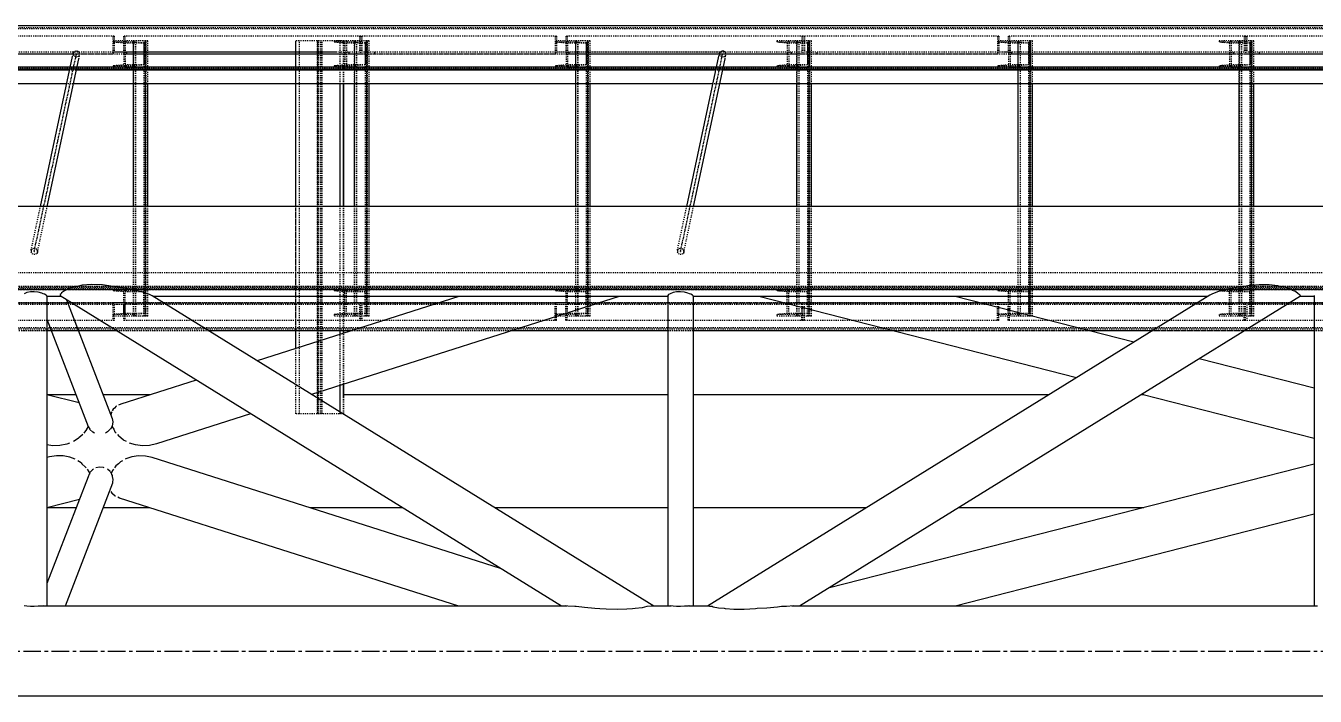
# Model space of a CAD drawing. Header units: millimetres. Extents: x 5143 to 30813, y 232 to 21408.
# Drawn here: x 10963 to 11544, y 17270 to 17572 of the extents above; entities that cross this region are included whole.
import ezdxf

# ---------------------------------------------------------------- set-up
doc = ezdxf.new("R2010")
doc.units = ezdxf.units.MM
doc.header["$LTSCALE"] = 0.25
for name, pattern in [('CENTER', [50.8, 31.75, -6.35, 6.35, -6.35]), ('XKITLINE00', [0]), ('XKITLINE02', [4, 2, -2]), ('XKITLINE03', [6, 3, -1, 1, -1])]:
    doc.linetypes.add(name, pattern=pattern)

msp = doc.modelspace()

# ---------------------------------------------------------------- linework, layer by layer
at = {"color": 7, "linetype": 'XKITLINE00'}
for p, q in [((11653.38, 17571.87), (10481.36, 17571.87)), ((10969.84, 17490.57), (10984.28, 17558.06)), ((10972.89, 17490.57), (10987.08, 17556.93)), ((11260.84, 17490.57), (11275.26, 17558.13)), ((11263.88, 17490.57), (11278.06, 17556.99)), ((10982.96, 17551.87), (10695.01, 17551.87)), ((11273.93, 17551.87), (10986, 17551.87)), ((11564.9, 17551.87), (11276.97, 17551.87)), ((10981.63, 17545.67), (10693.69, 17545.67)), ((11272.6, 17545.67), (10984.67, 17545.67)), ((11011.65, 17490.57), (11011.65, 17545.67)), ((11017.13, 17490.57), (11017.13, 17545.67)), ((11018.22, 17490.57), (11018.22, 17545.67)), ((11084.78, 17490.57), (11084.78, 17545.67)), ((11104.7, 17490.57), (11104.7, 17545.67)), ((11104.79, 17490.57), (11104.79, 17545.67)), ((11106.34, 17490.57), (11106.34, 17545.67)), ((11106.43, 17490.57), (11106.43, 17545.67)), ((11111.23, 17490.57), (11111.23, 17545.67)), ((11116.71, 17490.57), (11116.71, 17545.67)), ((11117.8, 17490.57), (11117.8, 17545.67)), ((11210.82, 17490.57), (11210.82, 17545.67)), ((11216.3, 17490.57), (11216.3, 17545.67)), ((11217.39, 17490.57), (11217.39, 17545.67)), ((11563.58, 17545.67), (11275.65, 17545.67)), ((11310.41, 17490.57), (11310.41, 17545.67)), ((11315.88, 17490.57), (11315.88, 17545.67)), ((11316.97, 17490.57), (11316.97, 17545.67)), ((11409.99, 17490.57), (11409.99, 17545.67)), ((11415.47, 17490.57), (11415.47, 17545.67)), ((11416.56, 17490.57), (11416.56, 17545.67)), ((11509.58, 17490.57), (11509.58, 17545.67)), ((11515.06, 17490.57), (11515.06, 17545.67)), ((11516.15, 17490.57), (11516.15, 17545.67)), ((10974.75, 17434.47), (10972.73, 17434.47)), ((11004.16, 17434.47), (10986.95, 17434.47)), ((11109.47, 17434.47), (11045.65, 17434.47)), ((11084.78, 17426.61), (11084.78, 17434.47)), ((11104.7, 17432.96), (11104.7, 17434.47)), ((11104.79, 17432.98), (11104.79, 17434.47)), ((11106.34, 17433.48), (11106.34, 17434.47)), ((11106.43, 17433.51), (11106.43, 17434.47)), ((11252.32, 17434.47), (11181.66, 17434.47)), ((11353.89, 17434.47), (11263.72, 17434.47)), ((11470.39, 17434.47), (11442.33, 17434.47)), ((11543.31, 17434.47), (11511.88, 17434.47)), ((11104.7, 17397.95), (11104.7, 17409.97)), ((11104.79, 17397.89), (11104.79, 17410)), ((11106.34, 17404.53), (11106.34, 17410.49)), ((11106.43, 17404.77), (11106.43, 17410.52))]:
    msp.add_line(p, q, dxfattribs=at)
at = {"color": 3, "linetype": 'XKITLINE02'}
for p, q in [((11653.17, 17570.49), (10481.46, 17570.49)), ((11653.86, 17571.02), (10482.26, 17571.02)), ((11002.97, 17567.16), (10914.8, 17567.16)), ((11002.35, 17567.16), (11002.35, 17559.16)), ((11017.13, 17565.17), (11002.55, 17565.17)), ((11002.55, 17565.17), (11002.55, 17564.49)), ((11007.33, 17564.11), (11002.55, 17564.49)), ((11011.65, 17564.49), (11002.55, 17564.49)), ((11002.97, 17567.16), (11002.97, 17559.96)), ((11113.97, 17567.16), (11007.24, 17567.16)), ((11007.24, 17567.16), (11007.24, 17559.96)), ((11007.33, 17564.11), (11007.33, 17554.24)), ((11016.43, 17564.11), (11007.33, 17564.11)), ((11007.77, 17567.16), (11007.77, 17559.16)), ((11008.03, 17565.17), (11008.03, 17553.17)), ((11011.65, 17565.17), (11011.65, 17564.49)), ((11011.65, 17545.67), (11011.65, 17565.17)), ((11018.22, 17565.17), (11011.65, 17565.17)), ((11016.43, 17564.11), (11011.65, 17564.49)), ((11011.71, 17441.17), (11011.71, 17565.17)), ((11012.68, 17441.17), (11012.68, 17565.17)), ((11012.74, 17441.17), (11012.74, 17565.17)), ((11016.43, 17564.11), (11016.43, 17554.24)), ((11016.52, 17441.17), (11016.52, 17565.17)), ((11017.13, 17565.17), (11017.13, 17553.17)), ((11017.13, 17545.67), (11017.13, 17565.17)), ((11017.42, 17441.17), (11017.42, 17565.17)), ((11018.22, 17545.67), (11018.22, 17565.17)), ((11106.43, 17565.17), (11084.78, 17565.17)), ((11084.78, 17545.67), (11084.78, 17565.17)), ((11084.87, 17397.18), (11084.87, 17565.17)), ((11086.42, 17397.18), (11086.42, 17565.17)), ((11086.51, 17397.18), (11086.51, 17565.17)), ((11094.51, 17397.18), (11094.51, 17565.17)), ((11095.16, 17397.18), (11095.16, 17565.17)), ((11096.05, 17397.18), (11096.05, 17565.17)), ((11096.7, 17397.18), (11096.7, 17565.17)), ((11116.71, 17565.17), (11102.14, 17565.17)), ((11102.14, 17565.17), (11102.14, 17564.49)), ((11106.92, 17564.11), (11102.14, 17564.49)), ((11111.23, 17564.49), (11102.14, 17564.49)), ((11104.7, 17545.67), (11104.7, 17565.17)), ((11104.79, 17545.67), (11104.79, 17565.17)), ((11106.34, 17545.67), (11106.34, 17565.17)), ((11106.43, 17545.67), (11106.43, 17565.17)), ((11106.92, 17564.11), (11106.92, 17554.24)), ((11116.01, 17564.11), (11106.92, 17564.11)), ((11107.62, 17565.17), (11107.62, 17553.17)), ((11111.23, 17545.67), (11111.23, 17565.17)), ((11117.8, 17565.17), (11111.23, 17565.17)), ((11111.23, 17565.17), (11111.23, 17564.49)), ((11116.01, 17564.11), (11111.23, 17564.49)), ((11111.3, 17441.17), (11111.3, 17565.17)), ((11112.26, 17441.17), (11112.26, 17565.17)), ((11112.33, 17441.17), (11112.33, 17565.17)), ((11113.45, 17567.16), (11113.45, 17559.96)), ((11113.97, 17567.16), (11113.97, 17559.16)), ((11202.15, 17567.16), (11113.97, 17567.16)), ((11113.97, 17567.16), (11113.97, 17559.16)), ((11114.6, 17567.16), (11114.6, 17559.96)), ((11116.01, 17564.11), (11116.01, 17554.24)), ((11116.11, 17441.17), (11116.11, 17565.17)), ((11116.71, 17545.67), (11116.71, 17565.17)), ((11116.71, 17565.17), (11116.71, 17553.17)), ((11117.01, 17441.17), (11117.01, 17565.17)), ((11117.8, 17545.67), (11117.8, 17565.17)), ((11201.52, 17567.16), (11201.52, 17559.16)), ((11216.3, 17565.17), (11201.73, 17565.17)), ((11201.73, 17565.17), (11201.73, 17564.49)), ((11206.51, 17564.11), (11201.73, 17564.49)), ((11210.82, 17564.49), (11201.73, 17564.49)), ((11202.15, 17567.16), (11202.15, 17559.96)), ((11313.15, 17567.16), (11206.41, 17567.16)), ((11206.41, 17567.16), (11206.41, 17559.96)), ((11206.51, 17564.11), (11206.51, 17554.24)), ((11215.6, 17564.11), (11206.51, 17564.11)), ((11206.94, 17567.16), (11206.94, 17559.16)), ((11207.2, 17565.17), (11207.2, 17553.17)), ((11210.82, 17545.67), (11210.82, 17565.17)), ((11217.39, 17565.17), (11210.82, 17565.17)), ((11210.82, 17565.17), (11210.82, 17564.49)), ((11215.6, 17564.11), (11210.82, 17564.49)), ((11210.88, 17441.17), (11210.88, 17565.17)), ((11211.85, 17441.17), (11211.85, 17565.17)), ((11211.91, 17441.17), (11211.91, 17565.17)), ((11215.6, 17564.11), (11215.6, 17554.24)), ((11215.7, 17441.17), (11215.7, 17565.17)), ((11216.3, 17545.67), (11216.3, 17565.17)), ((11216.3, 17565.17), (11216.3, 17553.17)), ((11216.59, 17441.17), (11216.59, 17565.17)), ((11217.39, 17545.67), (11217.39, 17565.17)), ((11315.88, 17565.17), (11301.31, 17565.17)), ((11301.31, 17565.17), (11301.31, 17564.49)), ((11306.09, 17564.11), (11301.31, 17564.49)), ((11310.41, 17564.49), (11301.31, 17564.49)), ((11306.09, 17564.11), (11306.09, 17554.24)), ((11315.19, 17564.11), (11306.09, 17564.11)), ((11306.79, 17565.17), (11306.79, 17553.17)), ((11310.41, 17545.67), (11310.41, 17565.17)), ((11316.97, 17565.17), (11310.41, 17565.17)), ((11310.41, 17565.17), (11310.41, 17564.49)), ((11315.19, 17564.11), (11310.41, 17564.49)), ((11310.47, 17441.17), (11310.47, 17565.17)), ((11311.44, 17441.17), (11311.44, 17565.17)), ((11311.5, 17441.17), (11311.5, 17565.17)), ((11312.62, 17567.16), (11312.62, 17559.96)), ((11401.32, 17567.16), (11313.15, 17567.16)), ((11313.15, 17567.16), (11313.15, 17559.16)), ((11313.15, 17567.16), (11313.15, 17559.16)), ((11313.77, 17567.16), (11313.77, 17559.96)), ((11315.19, 17564.11), (11315.19, 17554.24)), ((11315.28, 17441.17), (11315.28, 17565.17)), ((11315.88, 17545.67), (11315.88, 17565.17)), ((11315.88, 17565.17), (11315.88, 17553.17)), ((11316.18, 17441.17), (11316.18, 17565.17)), ((11316.97, 17545.67), (11316.97, 17565.17)), ((11400.69, 17567.16), (11400.69, 17559.16)), ((11415.47, 17565.17), (11400.9, 17565.17)), ((11400.9, 17565.17), (11400.9, 17564.49)), ((11405.68, 17564.11), (11400.9, 17564.49)), ((11409.99, 17564.49), (11400.9, 17564.49)), ((11401.32, 17567.16), (11401.32, 17559.96)), ((11512.32, 17567.16), (11405.58, 17567.16)), ((11405.58, 17567.16), (11405.58, 17559.96)), ((11405.68, 17564.11), (11405.68, 17554.24)), ((11414.77, 17564.11), (11405.68, 17564.11)), ((11406.11, 17567.16), (11406.11, 17559.16)), ((11406.37, 17565.17), (11406.37, 17553.17)), ((11409.99, 17545.67), (11409.99, 17565.17)), ((11416.56, 17565.17), (11409.99, 17565.17)), ((11409.99, 17565.17), (11409.99, 17564.49)), ((11414.77, 17564.11), (11409.99, 17564.49)), ((11410.05, 17441.17), (11410.05, 17565.17)), ((11411.02, 17441.17), (11411.02, 17565.17)), ((11411.08, 17441.17), (11411.08, 17565.17)), ((11414.77, 17564.11), (11414.77, 17554.24)), ((11414.87, 17441.17), (11414.87, 17565.17)), ((11415.47, 17545.67), (11415.47, 17565.17)), ((11415.47, 17565.17), (11415.47, 17553.17)), ((11415.77, 17441.17), (11415.77, 17565.17)), ((11416.56, 17545.67), (11416.56, 17565.17)), ((11515.06, 17565.17), (11500.48, 17565.17)), ((11500.48, 17565.17), (11500.48, 17564.49)), ((11505.26, 17564.11), (11500.48, 17564.49)), ((11509.58, 17564.49), (11500.48, 17564.49)), ((11505.26, 17564.11), (11505.26, 17554.24)), ((11514.36, 17564.11), (11505.26, 17564.11)), ((11505.96, 17565.17), (11505.96, 17553.17)), ((11509.58, 17545.67), (11509.58, 17565.17)), ((11516.15, 17565.17), (11509.58, 17565.17)), ((11509.58, 17565.17), (11509.58, 17564.49)), ((11514.36, 17564.11), (11509.58, 17564.49)), ((11509.64, 17441.17), (11509.64, 17565.17)), ((11510.61, 17441.17), (11510.61, 17565.17)), ((11510.67, 17441.17), (11510.67, 17565.17)), ((11511.79, 17567.16), (11511.79, 17559.96)), ((11600.49, 17567.16), (11512.32, 17567.16)), ((11512.32, 17567.16), (11512.32, 17559.16)), ((11512.32, 17567.16), (11512.32, 17559.16)), ((11512.95, 17567.16), (11512.95, 17559.96)), ((11514.36, 17564.11), (11514.36, 17554.24)), ((11514.45, 17441.17), (11514.45, 17565.17)), ((11515.06, 17545.67), (11515.06, 17565.17)), ((11515.06, 17565.17), (11515.06, 17553.17)), ((11515.35, 17441.17), (11515.35, 17565.17)), ((11516.15, 17545.67), (11516.15, 17565.17)), ((11008.63, 17559.16), (10914.8, 17559.16)), ((10984.51, 17559.16), (10914.8, 17559.16)), ((11008.63, 17559.96), (10915.43, 17559.96)), ((10984.28, 17558.06), (10984.62, 17559.64)), ((10984.62, 17559.64), (10984.57, 17558.93)), ((10984.57, 17558.93), (10984.92, 17558.28)), ((10985.04, 17560.22), (10984.62, 17559.64)), ((10985.56, 17557.86), (10984.92, 17558.28)), ((10985.73, 17560.52), (10985.04, 17560.22)), ((10986.34, 17557.8), (10985.56, 17557.86)), ((10986.51, 17560.45), (10985.73, 17560.52)), ((10987.03, 17558.09), (10986.34, 17557.8)), ((10987.15, 17560.04), (10986.51, 17560.45)), ((10987.45, 17558.68), (10987.03, 17558.09)), ((10987.08, 17556.93), (10987.45, 17558.68)), ((10987.15, 17560.04), (10987.5, 17559.39)), ((10987.5, 17559.39), (10987.45, 17558.68)), ((11113.45, 17559.96), (11002.49, 17559.96)), ((11103, 17559.96), (11002.49, 17559.96)), ((11002.49, 17559.96), (11002.49, 17559.16)), ((11107.62, 17559.16), (11002.49, 17559.16)), ((11008.63, 17559.96), (11008.63, 17559.16)), ((11113.97, 17559.16), (11104.79, 17559.16)), ((11108.69, 17559.96), (11108.69, 17559.16)), ((11207.8, 17559.16), (11113.97, 17559.16)), ((11207.8, 17559.96), (11114.6, 17559.96)), ((11120.25, 17559.96), (11120.25, 17559.16)), ((11312.62, 17559.96), (11201.66, 17559.96)), ((11275.82, 17559.96), (11201.66, 17559.96)), ((11201.66, 17559.96), (11201.66, 17559.16)), ((11306.79, 17559.16), (11201.66, 17559.16)), ((11207.8, 17559.96), (11207.8, 17559.16)), ((11275.26, 17558.13), (11275.59, 17559.64)), ((11275.59, 17559.64), (11275.54, 17558.93)), ((11275.54, 17558.93), (11275.89, 17558.28)), ((11276.01, 17560.22), (11275.59, 17559.64)), ((11276.53, 17557.86), (11275.89, 17558.28)), ((11276.7, 17560.52), (11276.01, 17560.22)), ((11277.3, 17557.8), (11276.53, 17557.86)), ((11277.48, 17560.45), (11276.7, 17560.52)), ((11278, 17558.09), (11277.3, 17557.8)), ((11278.12, 17560.04), (11277.48, 17560.45)), ((11278.42, 17558.68), (11278, 17558.09)), ((11278.06, 17556.99), (11278.42, 17558.68)), ((11278.12, 17560.04), (11278.47, 17559.39)), ((11278.47, 17559.39), (11278.42, 17558.68)), ((11313.15, 17559.16), (11278.45, 17559.16)), ((11307.87, 17559.96), (11307.87, 17559.16)), ((11406.97, 17559.16), (11313.15, 17559.16)), ((11406.97, 17559.96), (11313.77, 17559.96)), ((11319.43, 17559.96), (11319.43, 17559.16)), ((11406.11, 17559.96), (11400.83, 17559.96)), ((11400.83, 17559.96), (11400.83, 17559.16)), ((11505.96, 17559.16), (11400.83, 17559.16)), ((11511.79, 17559.96), (11403.64, 17559.96)), ((11406.97, 17559.96), (11406.97, 17559.16)), ((11512.32, 17559.16), (11505.96, 17559.16)), ((11507.04, 17559.96), (11507.04, 17559.16)), ((11606.14, 17559.16), (11512.32, 17559.16)), ((11566.76, 17559.16), (11512.32, 17559.16)), ((11606.14, 17559.96), (11512.95, 17559.96)), ((11518.6, 17559.96), (11518.6, 17559.16)), ((11567.94, 17551.87), (10481.36, 17551.87)), ((11649.64, 17553.26), (10481.46, 17553.26)), ((11650.11, 17552.72), (10482.26, 17552.72)), ((11659.14, 17553.17), (10492, 17553.17)), ((11657.38, 17553.17), (10492, 17553.17)), ((11658.89, 17552.32), (10492.13, 17552.32)), ((11657.24, 17552.32), (10492.13, 17552.32)), ((10986, 17551.87), (10982.96, 17551.87)), ((11007.33, 17554.24), (11002.55, 17553.85)), ((11002.55, 17553.85), (11002.55, 17553.17)), ((11011.65, 17553.85), (11002.55, 17553.85)), ((11017.13, 17553.17), (11002.55, 17553.17)), ((11016.43, 17554.24), (11007.33, 17554.24)), ((11016.43, 17554.24), (11011.65, 17553.85)), ((11011.65, 17553.85), (11011.65, 17553.17)), ((11106.92, 17554.24), (11102.14, 17553.85)), ((11102.14, 17553.85), (11102.14, 17553.17)), ((11111.23, 17553.85), (11102.14, 17553.85)), ((11116.71, 17553.17), (11102.14, 17553.17)), ((11116.01, 17554.24), (11106.92, 17554.24)), ((11116.01, 17554.24), (11111.23, 17553.85)), ((11111.23, 17553.85), (11111.23, 17553.17)), ((11206.51, 17554.24), (11201.73, 17553.85)), ((11201.73, 17553.85), (11201.73, 17553.17)), ((11210.82, 17553.85), (11201.73, 17553.85)), ((11216.3, 17553.17), (11201.73, 17553.17)), ((11215.6, 17554.24), (11206.51, 17554.24)), ((11215.6, 17554.24), (11210.82, 17553.85)), ((11210.82, 17553.85), (11210.82, 17553.17)), ((11276.97, 17551.87), (11273.93, 17551.87)), ((11306.09, 17554.24), (11301.31, 17553.85)), ((11301.31, 17553.85), (11301.31, 17553.17)), ((11310.41, 17553.85), (11301.31, 17553.85)), ((11315.88, 17553.17), (11301.31, 17553.17)), ((11315.19, 17554.24), (11306.09, 17554.24)), ((11315.19, 17554.24), (11310.41, 17553.85)), ((11310.41, 17553.85), (11310.41, 17553.17)), ((11405.68, 17554.24), (11400.9, 17553.85)), ((11400.9, 17553.85), (11400.9, 17553.17)), ((11409.99, 17553.85), (11400.9, 17553.85)), ((11415.47, 17553.17), (11400.9, 17553.17)), ((11414.77, 17554.24), (11405.68, 17554.24)), ((11414.77, 17554.24), (11409.99, 17553.85)), ((11409.99, 17553.85), (11409.99, 17553.17)), ((11505.26, 17554.24), (11500.48, 17553.85)), ((11500.48, 17553.85), (11500.48, 17553.17)), ((11509.58, 17553.85), (11500.48, 17553.85)), ((11515.06, 17553.17), (11500.48, 17553.17)), ((11514.36, 17554.24), (11505.26, 17554.24)), ((11514.36, 17554.24), (11509.58, 17553.85)), ((11509.58, 17553.85), (11509.58, 17553.17)), ((10984.67, 17545.67), (10981.63, 17545.67)), ((11275.65, 17545.67), (11272.6, 17545.67)), ((10965.61, 17470.76), (10969.84, 17490.57)), ((10968.44, 17469.79), (10972.89, 17490.57)), ((11011.65, 17441.17), (11011.65, 17490.57)), ((11017.13, 17441.17), (11017.13, 17490.57)), ((11018.22, 17441.17), (11018.22, 17490.57)), ((11084.78, 17434.47), (11084.78, 17490.57)), ((11104.7, 17434.47), (11104.7, 17490.57)), ((11104.79, 17434.47), (11104.79, 17490.57)), ((11106.34, 17434.47), (11106.34, 17490.57)), ((11106.43, 17434.47), (11106.43, 17490.57)), ((11111.23, 17441.17), (11111.23, 17490.57)), ((11116.71, 17441.17), (11116.71, 17490.57)), ((11117.8, 17441.17), (11117.8, 17490.57)), ((11210.82, 17441.17), (11210.82, 17490.57)), ((11216.3, 17441.17), (11216.3, 17490.57)), ((11217.39, 17441.17), (11217.39, 17490.57)), ((11256.61, 17470.76), (11260.84, 17490.57)), ((11259.45, 17469.79), (11263.88, 17490.57)), ((11310.41, 17441.17), (11310.41, 17490.57)), ((11315.88, 17441.17), (11315.88, 17490.57)), ((11316.97, 17441.17), (11316.97, 17490.57)), ((11409.99, 17441.17), (11409.99, 17490.57)), ((11415.47, 17441.17), (11415.47, 17490.57)), ((11416.56, 17441.17), (11416.56, 17490.57)), ((11509.58, 17441.17), (11509.58, 17490.57)), ((11515.06, 17441.17), (11515.06, 17490.57)), ((11516.15, 17441.17), (11516.15, 17490.57)), ((10965.61, 17470.76), (10965.56, 17470.05)), ((10965.56, 17470.05), (10965.91, 17469.4)), ((10966.03, 17471.34), (10965.61, 17470.76)), ((10966.55, 17468.98), (10965.91, 17469.4)), ((10966.72, 17471.64), (10966.03, 17471.34)), ((10967.5, 17471.57), (10966.72, 17471.64)), ((10968.02, 17469.21), (10967.32, 17468.91)), ((10968.14, 17471.15), (10967.5, 17471.57)), ((10968.44, 17469.79), (10968.02, 17469.21)), ((10968.14, 17471.15), (10968.49, 17470.5)), ((10968.49, 17470.5), (10968.44, 17469.79)), ((11256.61, 17470.76), (11256.57, 17470.05)), ((11256.57, 17470.05), (11256.91, 17469.4)), ((11257.04, 17471.34), (11256.61, 17470.76)), ((11257.56, 17468.98), (11256.91, 17469.4)), ((11257.73, 17471.64), (11257.04, 17471.34)), ((11258.5, 17471.57), (11257.73, 17471.64)), ((11259.02, 17469.21), (11258.33, 17468.91)), ((11259.15, 17471.15), (11258.5, 17471.57)), ((11259.45, 17469.79), (11259.02, 17469.21)), ((11259.15, 17471.15), (11259.49, 17470.5)), ((11259.49, 17470.5), (11259.45, 17469.79)), ((10967.32, 17468.91), (10966.55, 17468.98)), ((11258.33, 17468.91), (11257.56, 17468.98)), ((11642.97, 17460.67), (10492, 17460.67)), ((11641.67, 17453.17), (10492, 17453.17)), ((11641.69, 17454.02), (10492.13, 17454.02)), ((11633.47, 17454.47), (10703.06, 17454.47)), ((11543.59, 17454.47), (10703.74, 17454.47)), ((11632.58, 17453.09), (10704.55, 17453.09)), ((11633.3, 17453.62), (10704.61, 17453.62)), ((11017.13, 17453.17), (11002.55, 17453.17)), ((11002.55, 17453.17), (11002.55, 17452.49)), ((11007.33, 17452.11), (11002.55, 17452.49)), ((11011.65, 17452.49), (11002.55, 17452.49)), ((11007.33, 17442.24), (11007.33, 17452.11)), ((11016.43, 17452.11), (11007.33, 17452.11)), ((11008.03, 17441.17), (11008.03, 17453.17)), ((11011.65, 17453.17), (11011.65, 17452.49)), ((11016.43, 17452.11), (11011.65, 17452.49)), ((11016.43, 17442.24), (11016.43, 17452.11)), ((11017.13, 17441.17), (11017.13, 17453.17)), ((11116.71, 17453.17), (11102.14, 17453.17)), ((11102.14, 17453.17), (11102.14, 17452.49)), ((11106.92, 17452.11), (11102.14, 17452.49)), ((11111.23, 17452.49), (11102.14, 17452.49)), ((11106.92, 17442.24), (11106.92, 17452.11)), ((11116.01, 17452.11), (11106.92, 17452.11)), ((11107.62, 17441.17), (11107.62, 17453.17)), ((11111.23, 17453.17), (11111.23, 17452.49)), ((11116.01, 17452.11), (11111.23, 17452.49)), ((11116.01, 17442.24), (11116.01, 17452.11)), ((11116.71, 17441.17), (11116.71, 17453.17)), ((11216.3, 17453.17), (11201.73, 17453.17)), ((11201.73, 17453.17), (11201.73, 17452.49)), ((11206.51, 17452.11), (11201.73, 17452.49)), ((11210.82, 17452.49), (11201.73, 17452.49)), ((11206.51, 17442.24), (11206.51, 17452.11)), ((11215.6, 17452.11), (11206.51, 17452.11)), ((11207.2, 17441.17), (11207.2, 17453.17)), ((11210.82, 17453.17), (11210.82, 17452.49)), ((11215.6, 17452.11), (11210.82, 17452.49)), ((11215.6, 17442.24), (11215.6, 17452.11)), ((11216.3, 17441.17), (11216.3, 17453.17)), ((11315.88, 17453.17), (11301.31, 17453.17)), ((11301.31, 17453.17), (11301.31, 17452.49)), ((11306.09, 17452.11), (11301.31, 17452.49)), ((11310.41, 17452.49), (11301.31, 17452.49)), ((11306.09, 17442.24), (11306.09, 17452.11)), ((11315.19, 17452.11), (11306.09, 17452.11)), ((11306.79, 17441.17), (11306.79, 17453.17)), ((11310.41, 17453.17), (11310.41, 17452.49)), ((11315.19, 17452.11), (11310.41, 17452.49)), ((11315.19, 17442.24), (11315.19, 17452.11)), ((11315.88, 17441.17), (11315.88, 17453.17)), ((11415.47, 17453.17), (11400.9, 17453.17)), ((11400.9, 17453.17), (11400.9, 17452.49)), ((11405.68, 17452.11), (11400.9, 17452.49)), ((11409.99, 17452.49), (11400.9, 17452.49)), ((11405.68, 17442.24), (11405.68, 17452.11)), ((11414.77, 17452.11), (11405.68, 17452.11)), ((11406.37, 17441.17), (11406.37, 17453.17)), ((11409.99, 17453.17), (11409.99, 17452.49)), ((11414.77, 17452.11), (11409.99, 17452.49)), ((11414.77, 17452.11), (11414.77, 17442.24)), ((11415.47, 17441.17), (11415.47, 17453.17)), ((11515.06, 17453.17), (11500.48, 17453.17)), ((11500.48, 17453.17), (11500.48, 17452.49)), ((11505.26, 17452.11), (11500.48, 17452.49)), ((11509.58, 17452.49), (11500.48, 17452.49)), ((11505.26, 17442.24), (11505.26, 17452.11)), ((11514.36, 17452.11), (11505.26, 17452.11)), ((11505.96, 17441.17), (11505.96, 17453.17)), ((11509.58, 17453.17), (11509.58, 17452.49)), ((11514.36, 17452.11), (11509.58, 17452.49)), ((11514.36, 17442.24), (11514.36, 17452.11)), ((11515.06, 17441.17), (11515.06, 17453.17)), ((11008.63, 17447.19), (10914.8, 17447.19)), ((11008.63, 17446.39), (10915.43, 17446.39)), ((11002.35, 17447.19), (11002.35, 17439.19)), ((11113.97, 17447.19), (11002.49, 17447.19)), ((11002.49, 17447.19), (11002.49, 17446.39)), ((11113.45, 17446.39), (11002.49, 17446.39)), ((11002.97, 17446.39), (11002.97, 17439.19)), ((11007.24, 17446.39), (11007.24, 17439.19)), ((11007.77, 17447.19), (11007.77, 17439.19)), ((11008.63, 17447.19), (11008.63, 17446.39)), ((11108.69, 17447.19), (11108.69, 17446.39)), ((11113.45, 17446.39), (11113.45, 17439.19)), ((11113.97, 17447.19), (11113.97, 17439.19)), ((11207.8, 17447.19), (11113.97, 17447.19)), ((11113.97, 17447.19), (11113.97, 17439.19)), ((11207.8, 17446.39), (11114.6, 17446.39)), ((11114.6, 17446.39), (11114.6, 17439.19)), ((11120.25, 17447.19), (11120.25, 17446.39)), ((11201.52, 17439.19), (11201.52, 17447.19)), ((11313.15, 17447.19), (11201.66, 17447.19)), ((11201.66, 17447.19), (11201.66, 17446.39)), ((11312.62, 17446.39), (11201.66, 17446.39)), ((11202.15, 17439.19), (11202.15, 17446.39)), ((11206.41, 17439.19), (11206.41, 17446.39)), ((11206.94, 17439.19), (11206.94, 17447.19)), ((11207.8, 17447.19), (11207.8, 17446.39)), ((11307.87, 17446.39), (11307.87, 17447.19)), ((11312.62, 17439.19), (11312.62, 17446.39)), ((11406.97, 17447.19), (11313.15, 17447.19)), ((11313.15, 17439.19), (11313.15, 17447.19)), ((11313.15, 17439.19), (11313.15, 17447.19)), ((11406.97, 17446.39), (11313.77, 17446.39)), ((11313.77, 17439.19), (11313.77, 17446.39)), ((11319.43, 17447.19), (11319.43, 17446.39)), ((11400.69, 17439.19), (11400.69, 17447.19)), ((11512.32, 17447.19), (11400.83, 17447.19)), ((11400.83, 17447.19), (11400.83, 17446.39)), ((11511.79, 17446.39), (11400.83, 17446.39)), ((11401.32, 17439.19), (11401.32, 17446.39)), ((11405.58, 17439.19), (11405.58, 17446.39)), ((11406.11, 17439.19), (11406.11, 17447.19)), ((11406.97, 17447.19), (11406.97, 17446.39)), ((11507.04, 17447.19), (11507.04, 17446.39)), ((11511.79, 17439.19), (11511.79, 17446.39)), ((11606.14, 17447.19), (11512.32, 17447.19)), ((11512.32, 17439.19), (11512.32, 17447.19)), ((11512.32, 17439.19), (11512.32, 17447.19)), ((11606.14, 17446.39), (11512.95, 17446.39)), ((11512.95, 17446.39), (11512.95, 17439.19)), ((11518.6, 17447.19), (11518.6, 17446.39)), ((11007.33, 17442.24), (11002.55, 17441.85)), ((11002.55, 17441.85), (11002.55, 17441.17)), ((11011.65, 17441.85), (11002.55, 17441.85)), ((11017.13, 17441.17), (11002.55, 17441.17)), ((11016.43, 17442.24), (11007.33, 17442.24)), ((11016.43, 17442.24), (11011.65, 17441.85)), ((11011.65, 17441.85), (11011.65, 17441.17)), ((11018.22, 17441.17), (11011.65, 17441.17)), ((11106.92, 17442.24), (11102.14, 17441.85)), ((11102.14, 17441.85), (11102.14, 17441.17)), ((11111.23, 17441.85), (11102.14, 17441.85)), ((11116.71, 17441.17), (11102.14, 17441.17)), ((11116.01, 17442.24), (11106.92, 17442.24)), ((11116.01, 17442.24), (11111.23, 17441.85)), ((11111.23, 17441.85), (11111.23, 17441.17)), ((11117.8, 17441.17), (11111.23, 17441.17)), ((11206.51, 17442.24), (11201.73, 17441.85)), ((11201.73, 17441.85), (11201.73, 17441.17)), ((11210.82, 17441.85), (11201.73, 17441.85)), ((11216.3, 17441.17), (11201.73, 17441.17)), ((11215.6, 17442.24), (11206.51, 17442.24)), ((11215.6, 17442.24), (11210.82, 17441.85)), ((11210.82, 17441.85), (11210.82, 17441.17)), ((11217.39, 17441.17), (11210.82, 17441.17)), ((11306.09, 17442.24), (11301.31, 17441.85)), ((11301.31, 17441.85), (11301.31, 17441.17)), ((11310.41, 17441.85), (11301.31, 17441.85)), ((11315.88, 17441.17), (11301.31, 17441.17)), ((11315.19, 17442.24), (11306.09, 17442.24)), ((11315.19, 17442.24), (11310.41, 17441.85)), ((11310.41, 17441.85), (11310.41, 17441.17)), ((11316.97, 17441.17), (11310.41, 17441.17)), ((11405.68, 17442.24), (11400.9, 17441.85)), ((11400.9, 17441.85), (11400.9, 17441.17)), ((11409.99, 17441.85), (11400.9, 17441.85)), ((11415.47, 17441.17), (11400.9, 17441.17)), ((11414.77, 17442.24), (11405.68, 17442.24)), ((11414.77, 17442.24), (11409.99, 17441.85)), ((11409.99, 17441.85), (11409.99, 17441.17)), ((11416.56, 17441.17), (11409.99, 17441.17)), ((11505.26, 17442.24), (11500.48, 17441.85)), ((11500.48, 17441.85), (11500.48, 17441.17)), ((11509.58, 17441.85), (11500.48, 17441.85)), ((11515.06, 17441.17), (11500.48, 17441.17)), ((11514.36, 17442.24), (11505.26, 17442.24)), ((11514.36, 17442.24), (11509.58, 17441.85)), ((11509.58, 17441.85), (11509.58, 17441.17)), ((11516.15, 17441.17), (11509.58, 17441.17)), ((11628.98, 17435.86), (10722.23, 17435.86)), ((11629.48, 17435.32), (10723.38, 17435.32)), ((11627.59, 17434.47), (10723.57, 17434.47)), ((11002.97, 17439.19), (10914.8, 17439.19)), ((10972.73, 17434.47), (10961.33, 17434.47)), ((10986.95, 17434.47), (10974.75, 17434.47)), ((11045.65, 17434.47), (11004.16, 17434.47)), ((11113.97, 17439.19), (11007.24, 17439.19)), ((11181.66, 17434.47), (11109.47, 17434.47)), ((11202.15, 17439.19), (11113.97, 17439.19)), ((11313.15, 17439.19), (11206.41, 17439.19)), ((11263.72, 17434.47), (11252.32, 17434.47)), ((11401.32, 17439.19), (11313.15, 17439.19)), ((11442.33, 17434.47), (11353.89, 17434.47)), ((11512.32, 17439.19), (11405.58, 17439.19)), ((11511.88, 17434.47), (11470.39, 17434.47)), ((11600.49, 17439.19), (11512.32, 17439.19)), ((11554.71, 17434.47), (11543.31, 17434.47)), ((11104.7, 17409.97), (11104.7, 17432.96)), ((11104.79, 17410), (11104.79, 17432.98)), ((11106.34, 17410.49), (11106.34, 17433.48)), ((11106.43, 17410.52), (11106.43, 17433.51)), ((11084.78, 17397.18), (11084.78, 17426.61)), ((11106.34, 17397.18), (11106.34, 17404.53)), ((11106.43, 17397.18), (11106.43, 17404.77)), ((11106.43, 17397.18), (11084.78, 17397.18)), ((11104.7, 17397.18), (11104.7, 17397.95)), ((11104.79, 17397.18), (11104.79, 17397.89))]:
    msp.add_line(p, q, dxfattribs=at)
at = {"color": 1, "linetype": 'XKITLINE03'}
for p, q in [((11017.13, 17441.17), (11017.13, 17565.17)), ((11094.74, 17397.18), (11094.74, 17565.17)), ((11116.71, 17441.17), (11116.71, 17565.17)), ((11216.3, 17441.17), (11216.3, 17565.17)), ((11315.88, 17441.17), (11315.88, 17565.17)), ((11415.47, 17441.17), (11415.47, 17565.17)), ((11515.06, 17441.17), (11515.06, 17565.17)), ((11002.35, 17559.16), (10914.8, 17559.16)), ((10967.02, 17470.27), (10986.04, 17559.16)), ((11113.97, 17559.16), (11007.77, 17559.16)), ((11201.52, 17559.16), (11113.97, 17559.16)), ((11313.15, 17559.16), (11206.94, 17559.16)), ((11258.03, 17470.27), (11277, 17559.16)), ((11400.69, 17559.16), (11313.15, 17559.16)), ((11512.32, 17559.16), (11406.11, 17559.16)), ((11599.86, 17559.16), (11512.32, 17559.16)), ((11648.25, 17553.17), (10493.82, 17553.17)), ((11008.03, 17553.17), (11017.13, 17553.17)), ((11107.62, 17553.17), (11116.71, 17553.17)), ((11207.2, 17553.17), (11216.3, 17553.17)), ((11306.79, 17553.17), (11315.88, 17553.17)), ((11406.37, 17553.17), (11415.47, 17553.17)), ((11505.96, 17553.17), (11515.06, 17553.17)), ((10493.82, 17453.17), (11648.25, 17453.17)), ((11008.03, 17453.17), (11017.13, 17453.17)), ((11107.62, 17453.17), (11116.71, 17453.17)), ((11207.2, 17453.17), (11216.3, 17453.17)), ((11306.79, 17453.17), (11315.88, 17453.17)), ((11406.37, 17453.17), (11415.47, 17453.17)), ((11505.96, 17453.17), (11515.06, 17453.17)), ((10914.8, 17447.19), (11002.35, 17447.19)), ((11007.77, 17447.19), (11113.97, 17447.19)), ((11113.97, 17447.19), (11201.52, 17447.19)), ((11206.94, 17447.19), (11313.15, 17447.19)), ((11313.15, 17447.19), (11400.69, 17447.19)), ((11406.11, 17447.19), (11512.32, 17447.19)), ((11512.32, 17447.19), (11599.86, 17447.19))]:
    msp.add_line(p, q, dxfattribs=at)
at = {"color": 8, "linetype": 'XKITLINE00'}
for p, q in [((11718.3, 17490.57), (10454.11, 17490.57)), ((10963.68, 17451.74), (10962.42, 17451.24)), ((10965.27, 17452.03), (10963.68, 17451.74)), ((10967.03, 17452.08), (10965.27, 17452.03)), ((10968.79, 17451.89), (10967.03, 17452.08)), ((10970.38, 17451.47), (10968.79, 17451.89)), ((10979.27, 17451.6), (10979.16, 17451.15)), ((10980.58, 17452.52), (10979.27, 17451.6)), ((10980.96, 17452.65), (10980.58, 17452.52)), ((10982.42, 17453.58), (10980.96, 17452.65)), ((10985.19, 17454.43), (10982.42, 17453.58)), ((10986.89, 17454.68), (10985.19, 17454.43)), ((10988.66, 17455.07), (10986.89, 17454.68)), ((10992.87, 17455.35), (10988.66, 17455.07)), ((10997.77, 17455.15), (10992.87, 17455.35)), ((11001.54, 17454.68), (10997.77, 17455.15)), ((11003.01, 17454.54), (11001.54, 17454.68)), ((11008.04, 17453.74), (11003.01, 17454.54)), ((11012.81, 17452.65), (11008.04, 17453.74)), ((11016.4, 17451.76), (11012.81, 17452.65)), ((11018.1, 17451.15), (11016.4, 17451.76)), ((11254.67, 17451.74), (11253.41, 17451.24)), ((11256.26, 17452.03), (11254.67, 17451.74)), ((11258.02, 17452.09), (11256.26, 17452.03)), ((11259.78, 17451.89), (11258.02, 17452.09)), ((11261.37, 17451.48), (11259.78, 17451.89)), ((11500.28, 17452.16), (11497.55, 17451.19)), ((11502.34, 17452.65), (11500.28, 17452.16)), ((11504.04, 17453.15), (11502.34, 17452.65)), ((11508.61, 17454.11), (11504.04, 17453.15)), ((11512.68, 17454.68), (11508.61, 17454.11)), ((11513.49, 17454.82), (11512.68, 17454.68)), ((11518.5, 17455.29), (11513.49, 17454.82)), ((11523.07, 17455.29), (11518.5, 17455.29)), ((11526.97, 17454.81), (11523.07, 17455.29)), ((11527.41, 17454.68), (11526.97, 17454.81)), ((11530.33, 17454.1), (11527.41, 17454.68)), ((11532.9, 17453.13), (11530.33, 17454.1)), ((11533.54, 17452.65), (11532.9, 17453.13)), ((11534.85, 17452.15), (11533.54, 17452.65)), ((11536.09, 17451.18), (11534.85, 17452.15)), ((10971.08, 17451.14), (10970.38, 17451.47)), ((10971.64, 17450.99), (10971.08, 17451.14)), ((10972.45, 17450.56), (10971.64, 17450.99)), ((10972.45, 17450.56), (10972.65, 17450.23)), ((10972.73, 17450.19), (10972.65, 17450.23)), ((10972.73, 17450.19), (10972.73, 17310.57)), ((10979.1, 17449.97), (10972.73, 17449.97)), ((10979.16, 17451.15), (10978.65, 17450.81)), ((10978.65, 17450.81), (10978.76, 17450.23)), ((10978.76, 17450.23), (10978.72, 17450.21)), ((11204.46, 17310.57), (10978.72, 17450.21)), ((10981.56, 17448.46), (11002.15, 17395.1)), ((11018.93, 17450.91), (11018.1, 17451.15)), ((11020.09, 17450.28), (11018.93, 17450.91)), ((11245.95, 17310.57), (11020.09, 17450.28)), ((11252.32, 17449.97), (11020.59, 17449.97)), ((11158.16, 17449.97), (11067.34, 17421.06)), ((11230.35, 17449.97), (11091.87, 17405.89)), ((11252.6, 17450.81), (11252.32, 17450.36)), ((11252.32, 17450.36), (11252.32, 17310.57)), ((11253.29, 17451.15), (11252.6, 17450.81)), ((11253.41, 17451.24), (11253.29, 17451.15)), ((11262.07, 17451.15), (11261.37, 17451.48)), ((11262.63, 17450.99), (11262.07, 17451.15)), ((11263.44, 17450.56), (11262.63, 17450.99)), ((11263.44, 17450.56), (11263.64, 17450.23)), ((11263.72, 17450.19), (11263.64, 17450.23)), ((11263.72, 17450.19), (11263.72, 17310.57)), ((11495.45, 17449.97), (11263.72, 17449.97)), ((11496.38, 17450.55), (11270.09, 17310.57)), ((11436.33, 17413.41), (11293.23, 17449.97)), ((11537.18, 17450.12), (11311.58, 17310.57)), ((11462.19, 17429.4), (11381.68, 17449.97)), ((11497.48, 17451.15), (11496.38, 17450.55)), ((11536.09, 17451.18), (11536.09, 17451.15)), ((11536.96, 17450.55), (11536.09, 17451.15)), ((11536.96, 17450.55), (11536.9, 17450.23)), ((11537.18, 17450.12), (11536.9, 17450.23)), ((11543.31, 17449.97), (11536.94, 17449.97)), ((11543.31, 17450.42), (11543.31, 17310.57)), ((10972.73, 17439.69), (10991.34, 17391.48)), ((11543.31, 17408.67), (11491.55, 17421.9)), ((11039.94, 17412.34), (11005.97, 17401.53)), ((10987.26, 17402.04), (10972.73, 17405.76)), ((10985.86, 17405.67), (10973.05, 17405.67)), ((11019.01, 17405.67), (10998.07, 17405.67)), ((11252.32, 17405.67), (11106.43, 17405.67)), ((11423.83, 17405.67), (11263.72, 17405.67)), ((11466.58, 17405.67), (11465.32, 17405.67)), ((11543.31, 17386.07), (11465.69, 17405.9)), ((11003.13, 17399.73), (11002.58, 17399.26)), ((11003.98, 17400.58), (11003.13, 17399.73)), ((11004.04, 17400.61), (11003.98, 17400.58)), ((11005.97, 17401.53), (11004.92, 17401.03)), ((11001.63, 17396.93), (11001.56, 17396.63)), ((11001.69, 17397.59), (11001.63, 17396.93)), ((11001.9, 17397.99), (11001.69, 17397.59)), ((11002.15, 17395.1), (11002.36, 17393.56)), ((11002.58, 17399.26), (11002.17, 17398.49)), ((11002.36, 17393.56), (11002.35, 17393.44)), ((11064.47, 17397.17), (11022.07, 17383.67)), ((10988.84, 17387.8), (10987.17, 17386.37)), ((10990.51, 17390.02), (10989.38, 17388.48)), ((10990.56, 17390.16), (10990.51, 17390.02)), ((10991.33, 17391.5), (10990.56, 17390.16)), ((10991.34, 17391.48), (10991.37, 17391.42)), ((10991.37, 17391.42), (10992.04, 17390.16)), ((10993.36, 17388.85), (10992.12, 17390.03)), ((10994.15, 17388.48), (10993.36, 17388.85)), ((11000.04, 17388.98), (10999.05, 17388.48)), ((11001.26, 17390.16), (11000.04, 17388.98)), ((11001.31, 17390.21), (11001.26, 17390.16)), ((11002.07, 17391.52), (11001.31, 17390.21)), ((11002.14, 17391.71), (11002.07, 17391.52)), ((11002.1, 17391.5), (11002.17, 17391.28)), ((11002.35, 17393.44), (11002.14, 17391.71)), ((11002.17, 17391.28), (11002.86, 17390.16)), ((11002.86, 17390.16), (11003.36, 17389.1)), ((11003.36, 17389.1), (11003.87, 17388.48)), ((11004.44, 17387.8), (11005.05, 17387.08)), ((10975.35, 17382.79), (10972.73, 17383.21)), ((10978.55, 17382.83), (10975.35, 17382.79)), ((10981.64, 17383.41), (10978.55, 17382.83)), ((10982.96, 17383.92), (10981.64, 17383.41)), ((10986.85, 17386.04), (10984.65, 17384.62)), ((10987.17, 17386.37), (10986.85, 17386.04)), ((11005.98, 17386.37), (11005.05, 17387.08)), ((11007.17, 17385.34), (11005.98, 17386.37)), ((11008.5, 17384.63), (11007.17, 17385.34)), ((11012.62, 17383.1), (11009.91, 17383.92)), ((11015.75, 17382.75), (11012.62, 17383.1)), ((11018.96, 17382.94), (11015.75, 17382.75)), ((11022.07, 17383.67), (11018.96, 17382.94)), ((10973.95, 17377.71), (10972.73, 17377.4)), ((10977, 17378.22), (10973.95, 17377.71)), ((10980.08, 17378.2), (10977, 17378.22)), ((10983.06, 17377.63), (10980.08, 17378.2)), ((10985.41, 17376.7), (10983.06, 17377.63)), ((11008.21, 17376.88), (11007.91, 17376.7)), ((11011, 17377.83), (11008.21, 17376.88)), ((11014.02, 17378.26), (11011, 17377.83)), ((11017.13, 17378.14), (11014.02, 17378.26)), ((11020.16, 17377.49), (11017.13, 17378.14)), ((11177, 17327.56), (11020.16, 17377.49)), ((10988.1, 17375.02), (10986.58, 17376.03)), ((10988.1, 17375.02), (10988.43, 17374.67)), ((10990.13, 17373.15), (10988.43, 17374.67)), ((10990.13, 17373.15), (10990.37, 17372.82)), ((10990.83, 17372.16), (10991.64, 17371.03)), ((10991.64, 17371.03), (10991.7, 17370.86)), ((10991.7, 17370.86), (10991.96, 17370.38)), ((10991.99, 17370.47), (10991.74, 17369.9)), ((10992.26, 17370.86), (10992.06, 17370.65)), ((10993.21, 17371.91), (10992.26, 17370.86)), ((10993.67, 17372.16), (10993.21, 17371.91)), ((10996.45, 17373.12), (10994.72, 17372.76)), ((10998.22, 17372.94), (10996.45, 17373.12)), ((10998.51, 17372.82), (10998.22, 17372.94)), ((11001.22, 17371.1), (10999.96, 17372.16)), ((11001.22, 17371.1), (11001.37, 17370.86)), ((11001.37, 17370.86), (11001.62, 17370.48)), ((11001.62, 17370.48), (11001.85, 17369.88)), ((11001.93, 17370.86), (11001.66, 17370.37)), ((11002.23, 17371.6), (11001.93, 17370.86)), ((11002.65, 17372.16), (11002.23, 17371.6)), ((11003.78, 17373.67), (11003.14, 17372.82)), ((11004.99, 17374.68), (11003.78, 17373.67)), ((11005.81, 17375.46), (11004.99, 17374.68)), ((11006.76, 17376.03), (11005.81, 17375.46)), ((11543.31, 17374.48), (11324.5, 17318.56)), ((10991.27, 17368.79), (10972.73, 17320.76)), ((11002.29, 17365.9), (10980.93, 17310.57)), ((10991.27, 17368.79), (10991.25, 17368.6)), ((10991.74, 17369.9), (10991.27, 17368.79)), ((11001.85, 17369.88), (11002.06, 17369.4)), ((11002.06, 17369.4), (11002.11, 17369.13)), ((11002.14, 17368.98), (11002.4, 17367.53)), ((11002.33, 17366.51), (11002.29, 17365.9)), ((11002.37, 17367.23), (11002.33, 17366.63)), ((11002.4, 17367.53), (11002.37, 17367.23)), ((11001.1, 17362.83), (11001.23, 17362.62)), ((11001.53, 17362.13), (11001.98, 17361.39)), ((11002.27, 17361.15), (11001.98, 17361.39)), ((11003.43, 17360.1), (11002.27, 17361.15)), ((11003.68, 17359.99), (11003.43, 17360.1)), ((11005.49, 17359.18), (11004.59, 17359.58)), ((11158.16, 17310.57), (11005.49, 17359.18)), ((10987.39, 17358.54), (10972.73, 17354.79)), ((10985.97, 17354.87), (10973.05, 17354.87)), ((11019.01, 17354.87), (10998.03, 17354.87)), ((11132.84, 17354.87), (11091.2, 17354.87)), ((11252.32, 17354.87), (11174.33, 17354.87)), ((11341.71, 17354.87), (11263.72, 17354.87)), ((11466.58, 17354.87), (11383.2, 17354.87)), ((11543.31, 17351.88), (11381.68, 17310.57)), ((10963.68, 17310.5), (10962.42, 17310.6)), ((10965.27, 17310.44), (10963.68, 17310.5)), ((10967.03, 17310.43), (10965.27, 17310.44)), ((10968.79, 17310.47), (10967.03, 17310.43)), ((10970.38, 17310.56), (10968.79, 17310.47)), ((10971.08, 17310.62), (10970.38, 17310.56)), ((11206.85, 17310.57), (10970.58, 17310.57)), ((10971.1, 17310.57), (10970.83, 17310.6)), ((10971.61, 17310.57), (10971.08, 17310.62)), ((11206.32, 17310.62), (11205.93, 17310.57)), ((11207.33, 17310.53), (11206.32, 17310.62)), ((11210.43, 17310.34), (11207.33, 17310.53)), ((11211.04, 17310.31), (11210.43, 17310.34)), ((11214.72, 17309.89), (11211.04, 17310.31)), ((11219.47, 17309.5), (11214.72, 17309.89)), ((11221.75, 17309.39), (11219.47, 17309.5)), ((11224.55, 17309.15), (11221.75, 17309.39)), ((11229.47, 17308.99), (11224.55, 17309.15)), ((11233.85, 17309.11), (11229.47, 17308.99)), ((11236.4, 17309.39), (11233.85, 17309.11)), ((11237.55, 17309.45), (11236.4, 17309.39)), ((11240.69, 17309.82), (11237.55, 17309.45)), ((11242.91, 17310.31), (11240.69, 17309.82)), ((11244.76, 17310.5), (11242.91, 17310.31)), ((11245.26, 17310.62), (11244.76, 17310.5)), ((11253.78, 17310.57), (11245.06, 17310.57)), ((11245.64, 17310.57), (11245.26, 17310.62)), ((11253.29, 17310.62), (11252.98, 17310.57)), ((11253.41, 17310.61), (11253.29, 17310.62)), ((11254.67, 17310.5), (11253.41, 17310.61)), ((11256.26, 17310.44), (11254.67, 17310.5)), ((11258.02, 17310.43), (11256.26, 17310.44)), ((11259.78, 17310.47), (11258.02, 17310.43)), ((11261.37, 17310.56), (11259.78, 17310.47)), ((11262.07, 17310.62), (11261.37, 17310.56)), ((11270.47, 17310.57), (11261.56, 17310.57)), ((11262.09, 17310.57), (11261.82, 17310.6)), ((11262.6, 17310.57), (11262.07, 17310.62)), ((11270.29, 17310.62), (11270.19, 17310.57)), ((11271.15, 17310.42), (11270.3, 17310.62)), ((11272.24, 17310.32), (11271.15, 17310.42)), ((11272.77, 17310.09), (11272.24, 17310.32)), ((11275.08, 17309.65), (11272.77, 17310.09)), ((11277.81, 17309.4), (11275.08, 17309.65)), ((11278.26, 17309.31), (11277.81, 17309.4)), ((11282.07, 17309.03), (11278.26, 17309.31)), ((11286.64, 17309.04), (11282.07, 17309.03)), ((11291.76, 17309.32), (11286.64, 17309.04)), ((11292.53, 17309.4), (11291.76, 17309.32)), ((11296.82, 17309.66), (11292.53, 17309.4)), ((11301.67, 17310.1), (11296.82, 17309.66)), ((11303.44, 17310.32), (11301.67, 17310.1)), ((11305.74, 17310.42), (11303.44, 17310.32)), ((11308.86, 17310.62), (11305.74, 17310.42)), ((11544.77, 17310.57), (11308.16, 17310.57)), ((11308.92, 17310.62), (11308.86, 17310.62)), ((11309.29, 17310.57), (11308.92, 17310.62)), ((11718.31, 17269.97), (10454.12, 17269.97))]:
    msp.add_line(p, q, dxfattribs=at)
at = {"color": 8, "linetype": 'CENTER'}
msp.add_line((10454.12, 17290.27), (11840, 17290.27), dxfattribs=at)
at = {"color": 1, "linetype": 'XKITLINE00'}
for centre in [(11017.13, 17565.17), (11094.74, 17565.17), (11116.71, 17565.17), (11216.3, 17565.17), (11315.88, 17565.17), (11415.47, 17565.17), (11515.06, 17565.17), (10986.04, 17559.16), (11002.35, 17559.16), (11007.77, 17559.16), (11113.97, 17559.16), (11113.97, 17559.16), (11201.52, 17559.16), (11206.94, 17559.16), (11277, 17559.16), (11313.15, 17559.16), (11313.15, 17559.16), (11400.69, 17559.16), (11406.11, 17559.16), (11512.32, 17559.16), (11512.32, 17559.16), (11008.03, 17553.17), (11017.13, 17553.17), (11107.62, 17553.17), (11116.71, 17553.17), (11207.2, 17553.17), (11216.3, 17553.17), (11306.79, 17553.17), (11315.88, 17553.17), (11406.37, 17553.17), (11415.47, 17553.17), (11505.96, 17553.17), (11515.06, 17553.17), (10967.02, 17470.27), (11258.03, 17470.27), (11008.03, 17453.17), (11017.13, 17453.17), (11107.62, 17453.17), (11116.71, 17453.17), (11207.2, 17453.17), (11216.3, 17453.17), (11306.79, 17453.17), (11315.88, 17453.17), (11406.37, 17453.17), (11415.47, 17453.17), (11505.96, 17453.17), (11515.06, 17453.17), (11002.35, 17447.19), (11007.77, 17447.19), (11113.97, 17447.19), (11113.97, 17447.19), (11201.52, 17447.19), (11206.94, 17447.19), (11313.15, 17447.19), (11313.15, 17447.19), (11400.69, 17447.19), (11406.11, 17447.19), (11512.32, 17447.19), (11512.32, 17447.19), (11017.13, 17441.17), (11116.71, 17441.17), (11216.3, 17441.17), (11315.88, 17441.17), (11415.47, 17441.17), (11515.06, 17441.17), (11094.74, 17397.18)]:
    msp.add_circle(centre, 0.05, dxfattribs=at)

doc.saveas('drawing.dxf')
